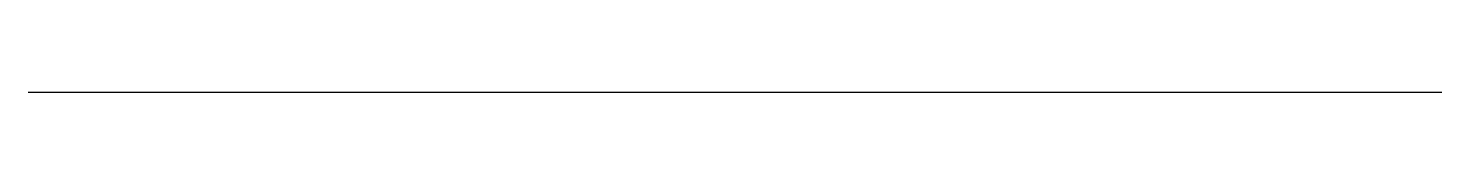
# Model space of a CAD drawing. Extents: x 0 to 10, y 0 to 0.
import ezdxf

# ---------------------------------------------------------------- set-up
doc = ezdxf.new("R2010")
doc.units = 0

msp = doc.modelspace()

# ---------------------------------------------------------------- linework, layer by layer
at = {"layer": 'A'}
msp.add_line((0, 0), (10, 0), dxfattribs=at)

doc.saveas('drawing.dxf')
